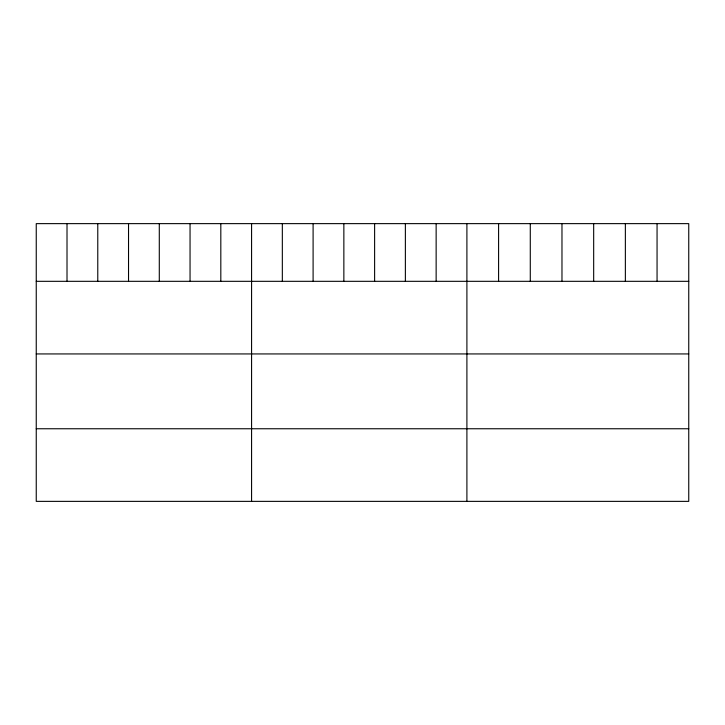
<?xml version="1.0" encoding="UTF-8"?>
<svg xmlns="http://www.w3.org/2000/svg" width="725" height="725" viewBox="0 0 725 725"><rect width="100%" height="100%" fill="white"/><g stroke="black" fill="none" stroke-linecap="round" stroke-linejoin="round"><path stroke-width="1.09" d="M688.75 281.318L688.75 501.365L36.25 501.365L36.25 223.635L688.75 223.635L688.75 281.318L36.25 281.318M36.25 353.936L688.75 353.936M36.25 428.756L688.75 428.756M657.058 223.635L657.058 281.318M625.367 223.635L625.367 281.318M593.675 223.635L593.675 281.318M561.975 223.635L561.975 281.318M530.283 223.635L530.283 281.318M498.592 223.635L498.592 281.318M466.9 223.635L466.9 501.365M436.142 223.635L436.142 281.318M405.375 223.635L405.375 281.318M374.617 223.635L374.617 281.318M343.858 223.635L343.858 281.318M313.1 223.635L313.1 281.318M282.333 223.635L282.333 281.318M251.575 223.635L251.575 501.365M220.817 223.635L220.817 281.318M190.05 223.635L190.05 281.318M159.292 223.635L159.292 281.318M128.533 223.635L128.533 281.318M97.775 223.635L97.775 281.318M67.008 223.635L67.008 281.318"/></g></svg>
